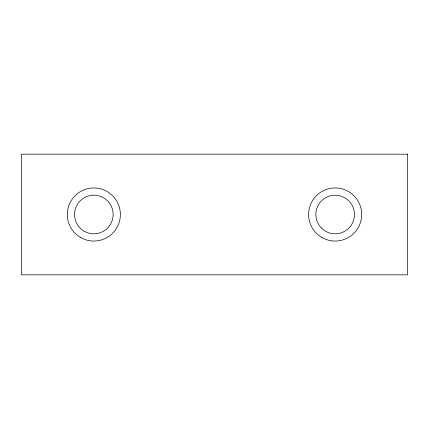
<?xml version="1.0" encoding="UTF-8"?>
<svg xmlns="http://www.w3.org/2000/svg" width="429" height="429" viewBox="0 0 429 429"><rect width="100%" height="100%" fill="white"/><g stroke="black" fill="none" stroke-linecap="round" stroke-linejoin="round"><path stroke-width="0.64" d="M407.55 154.172L21.45 154.172L21.45 274.828L407.55 274.828L407.55 154.172M84.191 231.22A19.305 19.305 0 0 0 113.149 214.5A19.305 19.305 0 0 0 84.191 197.78A19.305 19.305 0 0 0 84.191 231.22M321.503 228.153A19.305 19.305 0 0 0 353.802 219.498A19.305 19.305 0 0 0 330.158 195.855A19.305 19.305 0 0 0 321.503 228.153M80.572 237.489A26.544 26.544 0 0 0 120.388 214.5A26.544 26.544 0 0 0 80.572 191.511A26.544 26.544 0 0 0 80.572 237.489M321.884 237.489A26.544 26.544 0 0 0 361.701 214.5A26.544 26.544 0 0 0 321.884 191.511A26.544 26.544 0 0 0 321.884 237.489"/></g></svg>
